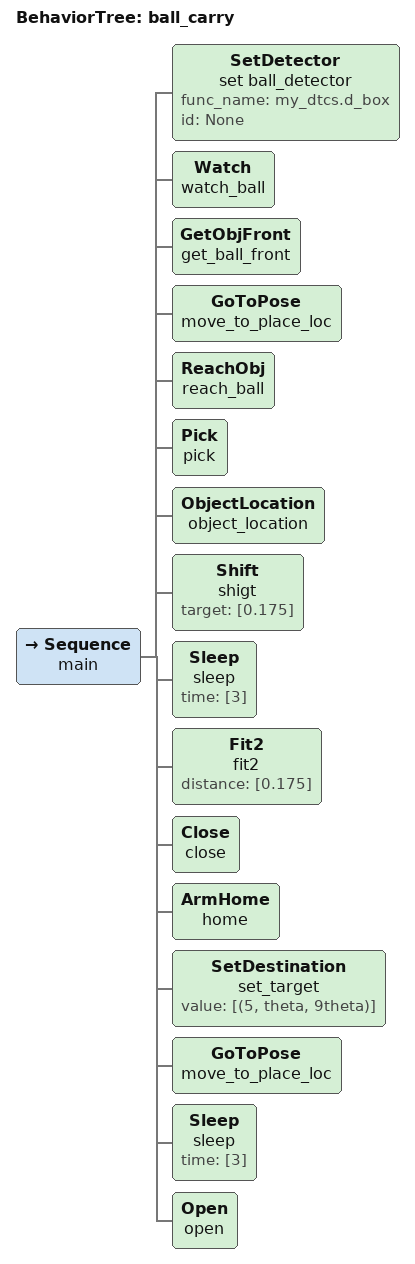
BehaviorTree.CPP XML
<root>
    <BehaviorTree ID="ball_carry">
    <Sequence name="main">
        <SetDetector name="set ball_detector" func_name="my_dtcs.d_box" id="None"/>
        <Watch name="watch_ball"/>
        <GetObjFront name="get_ball_front"/>
        <GoToPose name="move_to_place_loc"/>
        <ReachObj name="reach_ball"/>
        <Pick name="pick"/>
        <ObjectLocation name="object_location"/>
        <Shift name="shigt" target="[0.175]"/>
        <Sleep name="sleep" time="[3]"/>
        <Fit2 name="fit2" distance="[0.175]"/>
        <Close name="close"/>
        <ArmHome name="home"/>
        <SetDestination name="set_target" value =" [(5, theta, 9theta)] "/>
        <GoToPose name="move_to_place_loc" />
        <Sleep name="sleep" time=" [3]"/>
        <Open name="open"/>
    </Sequence>
    </BehaviorTree>
</root>
